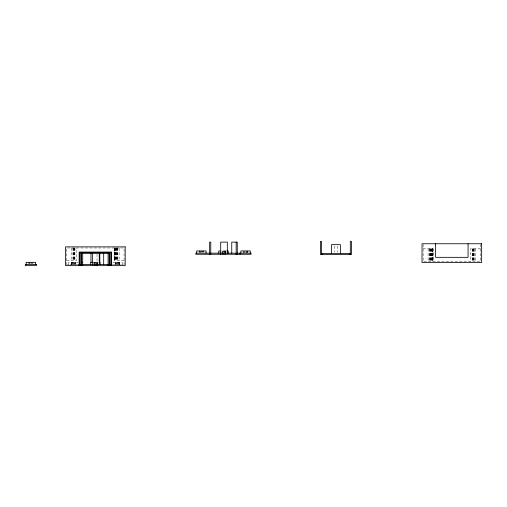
<?xml version="1.0" encoding="UTF-8"?>
<svg xmlns="http://www.w3.org/2000/svg" width="507" height="507" viewBox="0 0 507 507"><rect width="100%" height="100%" fill="white"/><g stroke="black" fill="none" stroke-linecap="round" stroke-linejoin="round"><path stroke-width="0.38" stroke-dasharray="2.54 1.9" d="M69.725 265.643L71.195 264.185L75.423 264.185L75.423 262.334M423.13 248.836L433.067 248.836L433.067 261.422M480.547 248.836L470.61 248.836L470.61 261.422M225.824 250.959L221.977 250.959L221.977 252.809M66.664 260.566L76.601 260.566L76.601 247.98M124.082 260.566L114.145 260.566L114.164 247.98M78.015 262.334L68.61 262.334L68.61 264.54M93.789 262.334L97.743 262.334M112.776 262.334L122.181 262.334L122.181 264.54M121.065 265.643L119.589 264.185L115.362 264.185L115.362 262.334M78.015 264.54L67.792 264.54L67.792 265.643M112.744 264.54L122.998 264.54M480.547 244.482L480.547 261.422L423.13 261.422L423.13 244.482M475.579 248.836L475.579 261.422M474.267 248.836L474.267 261.422M473.918 248.836L473.918 261.422M473.576 248.836L473.576 261.422M473.234 248.836L473.234 261.422M472.898 248.836L472.898 261.422M472.575 248.836L472.575 261.422M472.264 248.836L472.264 261.422M432.997 248.836L432.997 261.422M432.908 248.836L432.908 261.422M432.782 248.836L432.782 261.422M432.623 248.836L432.623 261.422M432.433 248.836L432.433 261.422M432.218 248.836L432.218 261.422M431.97 248.836L431.97 261.422M431.704 248.836L431.704 261.422M431.413 248.836L431.413 261.422M431.102 248.836L431.102 261.422M430.779 248.836L430.779 261.422M430.443 248.836L430.443 261.422M430.101 248.836L430.101 261.422M429.752 248.836L429.752 261.422M429.41 248.836L429.41 261.422M428.098 248.836L428.098 261.422M337.611 246.136L337.611 252.03M334.303 246.136L334.303 252.03M247.67 250.959L247.67 252.194M247.593 250.959L247.593 252.194M247.384 250.959L247.384 252.809M247.048 251.58L247.048 252.809M246.611 250.959L246.611 252.809M246.098 251.58L246.098 252.809M245.008 251.58L245.008 252.809M244.494 250.959L244.494 252.809M243.721 251.58L243.721 252.809M243.442 250.959L243.512 252.809M225.583 250.959L225.583 252.809M225.514 250.959L225.514 252.809M225.298 250.959L225.298 252.809M224.962 250.959L224.962 252.809M224.525 250.959L224.525 252.809M224.018 250.959L224.018 252.809M223.473 250.959L223.473 252.194M222.922 250.959L222.922 252.809M222.415 250.959L222.415 252.809M203.503 250.959L203.427 252.194M203.218 250.959L203.218 252.194M202.882 250.959L202.882 252.194M202.445 250.959L202.445 252.194M201.932 250.959L201.932 252.194M201.387 250.959L201.387 252.194M200.842 250.959L200.842 252.194M200.328 251.58L200.328 252.809M199.891 250.959L199.891 252.194M199.555 250.959L199.555 252.194M124.082 264.92L124.082 247.98L66.664 247.98L66.664 264.92M119.589 262.334L119.589 264.185M119.519 262.334L119.519 264.185M119.303 262.334L119.303 264.185M119.113 247.98L119.113 260.566M118.974 262.334L118.974 264.185M118.53 262.334L118.53 264.185M118.023 262.334L118.023 264.185M117.801 247.98L117.801 260.566M117.453 247.98L117.453 260.566M117.478 262.334L117.478 264.185M117.111 247.98L117.111 260.566M116.927 262.334L116.927 264.185M116.768 247.98L116.768 260.566M116.433 247.98L116.433 260.566M116.42 262.334L116.42 264.185M116.109 247.98L116.109 260.566M115.983 262.334L115.983 264.185M115.799 247.98L115.799 260.566M115.647 262.334L115.647 264.185M115.507 247.98L115.507 260.566M115.438 262.334L115.438 264.185M115.241 247.98L115.241 260.566M114.994 247.98L114.994 260.566M114.778 247.98L114.778 260.566M114.588 247.98L114.588 260.566M114.43 247.98L114.43 260.566M114.303 247.98L114.303 260.566M97.509 262.334L97.509 264.185M97.433 262.334L97.433 264.185M97.224 262.334L97.224 264.185M97.046 254.235L97.046 262.334M96.888 262.334L96.888 264.185M96.45 262.334L96.45 264.185M95.943 262.334L95.943 264.185M95.392 262.334L95.392 263.564M94.847 262.334L94.847 264.185M94.34 262.334L94.34 264.185M93.903 262.334L93.903 264.185M75.353 262.334L75.353 264.185M75.137 262.334L75.137 264.185M74.947 247.98L74.947 260.566M74.808 262.334L74.808 264.185M74.637 247.98L74.637 260.566M74.364 262.334L74.364 264.185M74.314 247.98L74.314 260.566M73.978 247.98L73.978 260.566M73.857 262.334L73.857 264.185M73.635 247.98L73.635 260.566M73.287 247.98L73.287 260.566M73.312 262.334L73.312 264.185M72.945 247.98L72.945 260.566M72.761 262.334L72.761 264.185M72.254 262.334L72.254 264.185M71.817 262.334L71.817 264.185M71.633 247.98L71.633 260.566M71.481 262.334L71.481 264.185M71.272 262.334L71.272 264.185M71.195 262.334L71.195 264.185M32.987 262.334L32.987 263.564M32.366 262.334L32.366 263.564M31.928 262.334L31.928 263.564M31.415 262.334L31.415 263.564M30.87 262.334L30.87 263.564M29.812 262.334L29.812 263.564M29.374 262.334L29.374 263.564M29.038 262.334L29.038 263.564M28.829 262.334L28.829 263.564M199.346 252.194L199.346 250.959L199.276 252.194"/><path stroke-width="0.76" d="M220.146 250.959L218.77 250.959L218.77 253.17M226.794 250.959L228.175 250.959L228.175 253.17M209.67 253.17L195.867 253.17L195.867 254.273L251.073 254.273L251.073 253.17L237.27 253.17M210.773 253.17L236.167 253.17M81.038 253.5L109.74 253.5M321.603 253.5L350.312 253.5M81.589 262.334L82.698 262.334M93.18 262.334L90.69 262.334L90.69 264.54M99.214 262.334L100.094 262.334L100.094 264.54M78.522 264.54L81.589 264.54M82.698 264.54L108.092 264.54M109.195 264.54L111.958 264.54M468.069 243.753L468.069 257.334L435.608 257.334L435.608 243.753M350.312 254.603L350.312 241.357L351.414 241.357L351.414 254.603L320.5 254.603L320.5 241.357L321.603 241.357L321.603 254.603M349.76 253.5L349.76 254.603M340.374 253.5L340.374 244.666L331.54 244.666L331.54 253.5M322.154 253.5L322.154 254.603M250.255 253.17L250.255 250.959L240.85 250.959L240.85 253.17M240.033 253.17L240.033 254.273M237.27 254.273L237.27 242.124L231.75 242.124L231.75 253.17M236.167 242.124L236.167 254.273M227.332 253.17L227.332 242.124L220.71 242.124L220.71 254.273M225.127 253.17L225.127 254.273M222.922 253.17L222.922 254.273M210.773 254.273L210.773 242.124L209.67 242.124L209.67 254.273M206.089 253.17L206.089 250.959L196.684 250.959L196.684 253.17M111.603 265.643L111.603 252.068L79.143 252.068L79.143 265.643M110.849 265.643L110.849 252.397L79.929 252.397L79.929 265.643M109.74 252.397L109.74 265.643M109.189 252.397L109.195 265.643M108.092 253.5L108.092 265.643M103.675 253.5L103.675 264.54M99.803 253.5L99.803 262.334M99.258 253.5L99.258 264.54M97.052 264.54L97.052 265.643M94.841 264.54L94.841 265.643M92.635 253.5L92.635 265.643M90.975 253.5L90.975 262.334M82.698 253.5L82.698 265.643M81.589 252.397L81.589 265.643M81.038 252.397L81.038 265.643M35.572 264.54L35.572 262.334L26.168 262.334L26.168 264.54M481.65 243.753L422.027 243.753L422.027 262.525L481.65 262.525L481.65 243.753M125.185 246.877L65.561 246.877L65.561 265.643L125.185 265.643L125.185 246.877M36.39 264.54L25.35 264.54L25.35 265.643L36.39 265.643L36.39 264.54"/></g></svg>
